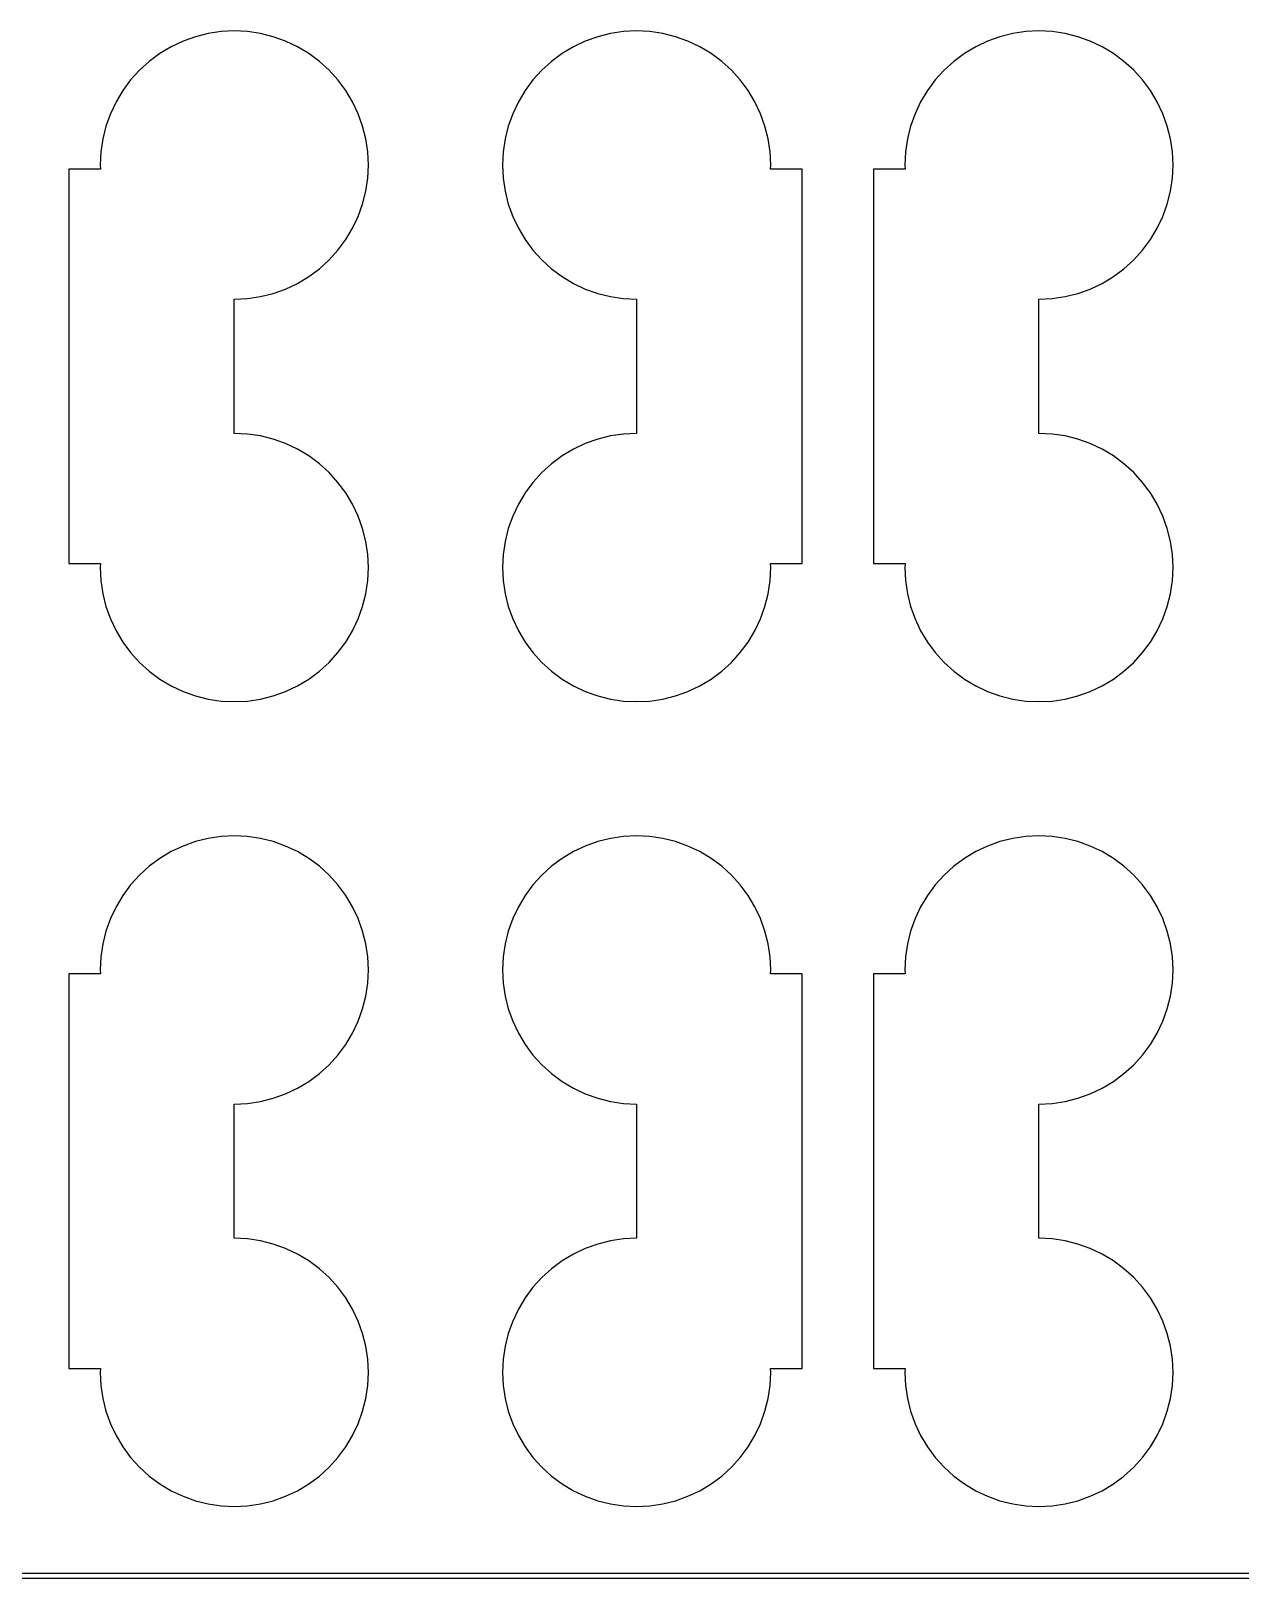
# Model space of a CAD drawing. Extents: x 0 to 54, y 0 to 90.
# Drawn here: x 13.48 to 27, y -0.05 to 17.25 of the extents above; entities that cross this region are included whole.
import ezdxf

# ---------------------------------------------------------------- set-up
doc = ezdxf.new("R2010")
doc.units = 0

msp = doc.modelspace()

# ---------------------------------------------------------------- linework, layer by layer
for p, q in [((15.176, 17.1358), (15.0429, 17.0729)), ((15.3146, 17.1854), (15.176, 17.1358)), ((15.4574, 17.2212), (15.3146, 17.1854)), ((15.603, 17.2428), (15.4574, 17.2212)), ((15.75, 17.25), (15.603, 17.2428)), ((15.897, 17.2428), (15.75, 17.25)), ((16.0426, 17.2212), (15.897, 17.2428)), ((16.1854, 17.1854), (16.0426, 17.2212)), ((16.324, 17.1358), (16.1854, 17.1854)), ((16.4571, 17.0729), (16.324, 17.1358)), ((19.676, 17.1358), (19.5429, 17.0729)), ((19.8146, 17.1854), (19.676, 17.1358)), ((19.9574, 17.2212), (19.8146, 17.1854)), ((20.103, 17.2428), (19.9574, 17.2212)), ((20.25, 17.25), (20.103, 17.2428)), ((20.397, 17.2428), (20.25, 17.25)), ((20.5426, 17.2212), (20.397, 17.2428)), ((20.6854, 17.1854), (20.5426, 17.2212)), ((20.824, 17.1358), (20.6854, 17.1854)), ((20.9571, 17.0729), (20.824, 17.1358)), ((24.176, 17.1358), (24.0429, 17.0729)), ((24.3146, 17.1854), (24.176, 17.1358)), ((24.4574, 17.2212), (24.3146, 17.1854)), ((24.603, 17.2428), (24.4574, 17.2212)), ((24.75, 17.25), (24.603, 17.2428)), ((24.897, 17.2428), (24.75, 17.25)), ((25.0426, 17.2212), (24.897, 17.2428)), ((25.1854, 17.1854), (25.0426, 17.2212)), ((25.324, 17.1358), (25.1854, 17.1854)), ((25.4571, 17.0729), (25.324, 17.1358)), ((14.9166, 16.9972), (14.7984, 16.9095)), ((15.0429, 17.0729), (14.9166, 16.9972)), ((16.5833, 16.9972), (16.4571, 17.0729)), ((16.7016, 16.9095), (16.5833, 16.9972)), ((19.4167, 16.9972), (19.2984, 16.9095)), ((19.5429, 17.0729), (19.4167, 16.9972)), ((21.0834, 16.9972), (20.9571, 17.0729)), ((21.2016, 16.9095), (21.0834, 16.9972)), ((23.9166, 16.9972), (23.7984, 16.9095)), ((24.0429, 17.0729), (23.9166, 16.9972)), ((25.5833, 16.9972), (25.4571, 17.0729)), ((25.7016, 16.9095), (25.5833, 16.9972)), ((14.6893, 16.8107), (14.5905, 16.7016)), ((14.7984, 16.9095), (14.6893, 16.8107)), ((16.8107, 16.8107), (16.7016, 16.9095)), ((16.9095, 16.7016), (16.8107, 16.8107)), ((19.1893, 16.8107), (19.0905, 16.7016)), ((19.2984, 16.9095), (19.1893, 16.8107)), ((21.3107, 16.8107), (21.2016, 16.9095)), ((21.4095, 16.7016), (21.3107, 16.8107)), ((23.6893, 16.8107), (23.5905, 16.7016)), ((23.7984, 16.9095), (23.6893, 16.8107)), ((25.8107, 16.8107), (25.7016, 16.9095)), ((25.9095, 16.7016), (25.8107, 16.8107)), ((14.5905, 16.7016), (14.5028, 16.5833)), ((16.9972, 16.5833), (16.9095, 16.7016)), ((19.0905, 16.7016), (19.0028, 16.5833)), ((21.4972, 16.5833), (21.4095, 16.7016)), ((23.5905, 16.7016), (23.5028, 16.5833)), ((25.9972, 16.5833), (25.9095, 16.7016)), ((14.4271, 16.4571), (14.3642, 16.324)), ((14.5028, 16.5833), (14.4271, 16.4571)), ((17.0729, 16.4571), (16.9972, 16.5833)), ((17.1358, 16.324), (17.0729, 16.4571)), ((18.9271, 16.4571), (18.8642, 16.324)), ((19.0028, 16.5833), (18.9271, 16.4571)), ((21.5729, 16.4571), (21.4972, 16.5833)), ((21.6358, 16.324), (21.5729, 16.4571)), ((23.4271, 16.4571), (23.3642, 16.324)), ((23.5028, 16.5833), (23.4271, 16.4571)), ((26.0729, 16.4571), (25.9972, 16.5833)), ((26.1358, 16.324), (26.0729, 16.4571)), ((14.3642, 16.324), (14.3146, 16.1854)), ((17.1854, 16.1854), (17.1358, 16.324)), ((18.8642, 16.324), (18.8146, 16.1854)), ((21.6854, 16.1854), (21.6358, 16.324)), ((23.3642, 16.324), (23.3146, 16.1854)), ((26.1854, 16.1854), (26.1358, 16.324)), ((14.3146, 16.1854), (14.2788, 16.0426)), ((17.2212, 16.0426), (17.1854, 16.1854)), ((18.8146, 16.1854), (18.7788, 16.0426)), ((21.7212, 16.0426), (21.6854, 16.1854)), ((23.3146, 16.1854), (23.2788, 16.0426)), ((26.2212, 16.0426), (26.1854, 16.1854)), ((14.2788, 16.0426), (14.2572, 15.897)), ((17.2428, 15.897), (17.2212, 16.0426)), ((18.7788, 16.0426), (18.7572, 15.897)), ((21.7428, 15.897), (21.7212, 16.0426)), ((23.2788, 16.0426), (23.2572, 15.897)), ((26.2428, 15.897), (26.2212, 16.0426)), ((14.2572, 15.897), (14.25, 15.75)), ((14.25, 15.75), (14.2522, 15.705)), ((17.25, 15.75), (17.2428, 15.897)), ((17.2428, 15.603), (17.25, 15.75)), ((18.7572, 15.897), (18.75, 15.75)), ((18.75, 15.75), (18.7572, 15.603)), ((21.75, 15.75), (21.7428, 15.897)), ((21.7478, 15.705), (21.75, 15.75)), ((23.2572, 15.897), (23.25, 15.75)), ((23.25, 15.75), (23.2522, 15.705)), ((26.25, 15.75), (26.2428, 15.897)), ((26.2428, 15.603), (26.25, 15.75)), ((14.2522, 15.705), (13.9, 15.705)), ((13.9, 15.705), (13.9, 11.295)), ((17.2212, 15.4574), (17.2428, 15.603)), ((18.7572, 15.603), (18.7788, 15.4574)), ((22.1, 15.705), (21.7478, 15.705)), ((22.1, 11.295), (22.1, 15.705)), ((23.2522, 15.705), (22.9, 15.705)), ((22.9, 15.705), (22.9, 11.295)), ((26.2212, 15.4574), (26.2428, 15.603)), ((17.1854, 15.3146), (17.2212, 15.4574)), ((18.7788, 15.4574), (18.8146, 15.3146)), ((26.1854, 15.3146), (26.2212, 15.4574)), ((17.1358, 15.176), (17.1854, 15.3146)), ((18.8146, 15.3146), (18.8642, 15.176)), ((26.1358, 15.176), (26.1854, 15.3146)), ((17.0729, 15.0429), (17.1358, 15.176)), ((18.8642, 15.176), (18.9271, 15.0429)), ((26.0729, 15.0429), (26.1358, 15.176)), ((16.9095, 14.7984), (16.9972, 14.9166)), ((16.9972, 14.9166), (17.0729, 15.0429)), ((18.9271, 15.0429), (19.0028, 14.9166)), ((19.0028, 14.9166), (19.0905, 14.7984)), ((25.9095, 14.7984), (25.9972, 14.9166)), ((25.9972, 14.9166), (26.0729, 15.0429)), ((16.8107, 14.6893), (16.9095, 14.7984)), ((19.0905, 14.7984), (19.1893, 14.6893)), ((25.8107, 14.6893), (25.9095, 14.7984)), ((16.5833, 14.5028), (16.7016, 14.5905)), ((16.7016, 14.5905), (16.8107, 14.6893)), ((19.1893, 14.6893), (19.2984, 14.5905)), ((19.2984, 14.5905), (19.4167, 14.5028)), ((25.5833, 14.5028), (25.7016, 14.5905)), ((25.7016, 14.5905), (25.8107, 14.6893)), ((16.1854, 14.3146), (16.324, 14.3642)), ((16.324, 14.3642), (16.4571, 14.4271)), ((16.4571, 14.4271), (16.5833, 14.5028)), ((19.4167, 14.5028), (19.5429, 14.4271)), ((19.5429, 14.4271), (19.676, 14.3642)), ((19.676, 14.3642), (19.8146, 14.3146)), ((25.1854, 14.3146), (25.324, 14.3642)), ((25.324, 14.3642), (25.4571, 14.4271)), ((25.4571, 14.4271), (25.5833, 14.5028)), ((15.75, 14.25), (15.897, 14.2572)), ((15.75, 12.75), (15.75, 14.25)), ((15.897, 14.2572), (16.0426, 14.2788)), ((16.0426, 14.2788), (16.1854, 14.3146)), ((19.8146, 14.3146), (19.9574, 14.2788)), ((19.9574, 14.2788), (20.103, 14.2572)), ((20.103, 14.2572), (20.25, 14.25)), ((20.25, 14.25), (20.25, 12.75)), ((24.75, 14.25), (24.897, 14.2572)), ((24.75, 12.75), (24.75, 14.25)), ((24.897, 14.2572), (25.0426, 14.2788)), ((25.0426, 14.2788), (25.1854, 14.3146)), ((15.897, 12.7428), (15.75, 12.75)), ((16.0426, 12.7212), (15.897, 12.7428)), ((16.1854, 12.6854), (16.0426, 12.7212)), ((16.324, 12.6358), (16.1854, 12.6854)), ((16.4571, 12.5729), (16.324, 12.6358)), ((19.676, 12.6358), (19.5429, 12.5729)), ((19.8146, 12.6854), (19.676, 12.6358)), ((19.9574, 12.7212), (19.8146, 12.6854)), ((20.103, 12.7428), (19.9574, 12.7212)), ((20.25, 12.75), (20.103, 12.7428)), ((24.897, 12.7428), (24.75, 12.75)), ((25.0426, 12.7212), (24.897, 12.7428)), ((25.1854, 12.6854), (25.0426, 12.7212)), ((25.324, 12.6358), (25.1854, 12.6854)), ((25.4571, 12.5729), (25.324, 12.6358)), ((16.5833, 12.4972), (16.4571, 12.5729)), ((16.7016, 12.4095), (16.5833, 12.4972)), ((19.4167, 12.4972), (19.2984, 12.4095)), ((19.5429, 12.5729), (19.4167, 12.4972)), ((25.5833, 12.4972), (25.4571, 12.5729)), ((25.7016, 12.4095), (25.5833, 12.4972)), ((16.8107, 12.3107), (16.7016, 12.4095)), ((16.9095, 12.2016), (16.8107, 12.3107)), ((19.1893, 12.3107), (19.0905, 12.2016)), ((19.2984, 12.4095), (19.1893, 12.3107)), ((25.8107, 12.3107), (25.7016, 12.4095)), ((25.9095, 12.2016), (25.8107, 12.3107)), ((16.9972, 12.0834), (16.9095, 12.2016)), ((19.0905, 12.2016), (19.0028, 12.0834)), ((25.9972, 12.0834), (25.9095, 12.2016)), ((17.0729, 11.9571), (16.9972, 12.0834)), ((17.1358, 11.824), (17.0729, 11.9571)), ((18.9271, 11.9571), (18.8642, 11.824)), ((19.0028, 12.0834), (18.9271, 11.9571)), ((26.0729, 11.9571), (25.9972, 12.0834)), ((26.1358, 11.824), (26.0729, 11.9571)), ((17.1854, 11.6854), (17.1358, 11.824)), ((18.8642, 11.824), (18.8146, 11.6854)), ((26.1854, 11.6854), (26.1358, 11.824)), ((17.2212, 11.5426), (17.1854, 11.6854)), ((18.8146, 11.6854), (18.7788, 11.5426)), ((26.2212, 11.5426), (26.1854, 11.6854)), ((17.2428, 11.397), (17.2212, 11.5426)), ((18.7788, 11.5426), (18.7572, 11.397)), ((26.2428, 11.397), (26.2212, 11.5426)), ((13.9, 11.295), (14.2522, 11.295)), ((14.2522, 11.295), (14.25, 11.25)), ((14.25, 11.25), (14.2572, 11.103)), ((17.25, 11.25), (17.2428, 11.397)), ((17.2428, 11.103), (17.25, 11.25)), ((18.7572, 11.397), (18.75, 11.25)), ((18.75, 11.25), (18.7572, 11.103)), ((21.7428, 11.103), (21.75, 11.25)), ((21.75, 11.25), (21.7478, 11.295)), ((21.7478, 11.295), (22.1, 11.295)), ((22.9, 11.295), (23.2522, 11.295)), ((23.2522, 11.295), (23.25, 11.25)), ((23.25, 11.25), (23.2572, 11.103)), ((26.25, 11.25), (26.2428, 11.397)), ((26.2428, 11.103), (26.25, 11.25)), ((14.2572, 11.103), (14.2788, 10.9574)), ((17.2212, 10.9574), (17.2428, 11.103)), ((18.7572, 11.103), (18.7788, 10.9574)), ((21.7212, 10.9574), (21.7428, 11.103)), ((23.2572, 11.103), (23.2788, 10.9574)), ((26.2212, 10.9574), (26.2428, 11.103)), ((14.2788, 10.9574), (14.3146, 10.8146)), ((17.1854, 10.8146), (17.2212, 10.9574)), ((18.7788, 10.9574), (18.8146, 10.8146)), ((21.6854, 10.8146), (21.7212, 10.9574)), ((23.2788, 10.9574), (23.3146, 10.8146)), ((26.1854, 10.8146), (26.2212, 10.9574)), ((14.3146, 10.8146), (14.3642, 10.676)), ((17.1358, 10.676), (17.1854, 10.8146)), ((18.8146, 10.8146), (18.8642, 10.676)), ((21.6358, 10.676), (21.6854, 10.8146)), ((23.3146, 10.8146), (23.3642, 10.676)), ((26.1358, 10.676), (26.1854, 10.8146)), ((14.3642, 10.676), (14.4271, 10.5429)), ((17.0729, 10.5429), (17.1358, 10.676)), ((18.8642, 10.676), (18.9271, 10.5429)), ((21.5729, 10.5429), (21.6358, 10.676)), ((23.3642, 10.676), (23.4271, 10.5429)), ((26.0729, 10.5429), (26.1358, 10.676)), ((14.4271, 10.5429), (14.5028, 10.4167)), ((14.5028, 10.4167), (14.5905, 10.2984)), ((16.9095, 10.2984), (16.9972, 10.4167)), ((16.9972, 10.4167), (17.0729, 10.5429)), ((18.9271, 10.5429), (19.0028, 10.4167)), ((19.0028, 10.4167), (19.0905, 10.2984)), ((21.4095, 10.2984), (21.4972, 10.4167)), ((21.4972, 10.4167), (21.5729, 10.5429)), ((23.4271, 10.5429), (23.5028, 10.4167)), ((23.5028, 10.4167), (23.5905, 10.2984)), ((25.9095, 10.2984), (25.9972, 10.4167)), ((25.9972, 10.4167), (26.0729, 10.5429)), ((14.5905, 10.2984), (14.6893, 10.1893)), ((16.8107, 10.1893), (16.9095, 10.2984)), ((19.0905, 10.2984), (19.1893, 10.1893)), ((21.3107, 10.1893), (21.4095, 10.2984)), ((23.5905, 10.2984), (23.6893, 10.1893)), ((25.8107, 10.1893), (25.9095, 10.2984)), ((14.6893, 10.1893), (14.7984, 10.0905)), ((14.7984, 10.0905), (14.9166, 10.0028)), ((16.5833, 10.0028), (16.7016, 10.0905)), ((16.7016, 10.0905), (16.8107, 10.1893)), ((19.1893, 10.1893), (19.2984, 10.0905)), ((19.2984, 10.0905), (19.4167, 10.0028)), ((21.0834, 10.0028), (21.2016, 10.0905)), ((21.2016, 10.0905), (21.3107, 10.1893)), ((23.6893, 10.1893), (23.7984, 10.0905)), ((23.7984, 10.0905), (23.9166, 10.0028)), ((25.5833, 10.0028), (25.7016, 10.0905)), ((25.7016, 10.0905), (25.8107, 10.1893)), ((14.9166, 10.0028), (15.0429, 9.92712)), ((15.0429, 9.92712), (15.176, 9.86418)), ((15.176, 9.86418), (15.3146, 9.81459)), ((16.1854, 9.81459), (16.324, 9.86418)), ((16.324, 9.86418), (16.4571, 9.92712)), ((16.4571, 9.92712), (16.5833, 10.0028)), ((19.4167, 10.0028), (19.5429, 9.92712)), ((19.5429, 9.92712), (19.676, 9.86418)), ((19.676, 9.86418), (19.8146, 9.81459)), ((20.6854, 9.81459), (20.824, 9.86418)), ((20.824, 9.86418), (20.9571, 9.92712)), ((20.9571, 9.92712), (21.0834, 10.0028)), ((23.9166, 10.0028), (24.0429, 9.92712)), ((24.0429, 9.92712), (24.176, 9.86418)), ((24.176, 9.86418), (24.3146, 9.81459)), ((25.1854, 9.81459), (25.324, 9.86418)), ((25.324, 9.86418), (25.4571, 9.92712)), ((25.4571, 9.92712), (25.5833, 10.0028)), ((15.3146, 9.81459), (15.4574, 9.77882)), ((15.4574, 9.77882), (15.603, 9.75723)), ((15.603, 9.75723), (15.75, 9.75)), ((15.75, 9.75), (15.897, 9.75723)), ((15.897, 9.75723), (16.0426, 9.77882)), ((16.0426, 9.77882), (16.1854, 9.81459)), ((19.8146, 9.81459), (19.9574, 9.77882)), ((19.9574, 9.77882), (20.103, 9.75723)), ((20.103, 9.75723), (20.25, 9.75)), ((20.25, 9.75), (20.397, 9.75723)), ((20.397, 9.75723), (20.5426, 9.77882)), ((20.5426, 9.77882), (20.6854, 9.81459)), ((24.3146, 9.81459), (24.4574, 9.77882)), ((24.4574, 9.77882), (24.603, 9.75723)), ((24.603, 9.75723), (24.75, 9.75)), ((24.75, 9.75), (24.897, 9.75723)), ((24.897, 9.75723), (25.0426, 9.77882)), ((25.0426, 9.77882), (25.1854, 9.81459)), ((15.176, 8.13582), (15.0429, 8.07288)), ((15.3146, 8.18541), (15.176, 8.13582)), ((15.4574, 8.22118), (15.3146, 8.18541)), ((15.603, 8.24277), (15.4574, 8.22118)), ((15.75, 8.25), (15.603, 8.24277)), ((15.897, 8.24277), (15.75, 8.25)), ((16.0426, 8.22118), (15.897, 8.24277)), ((16.1854, 8.18541), (16.0426, 8.22118)), ((16.324, 8.13582), (16.1854, 8.18541)), ((16.4571, 8.07288), (16.324, 8.13582)), ((19.676, 8.13582), (19.5429, 8.07288)), ((19.8146, 8.18541), (19.676, 8.13582)), ((19.9574, 8.22118), (19.8146, 8.18541)), ((20.103, 8.24277), (19.9574, 8.22118)), ((20.25, 8.25), (20.103, 8.24277)), ((20.397, 8.24277), (20.25, 8.25)), ((20.5426, 8.22118), (20.397, 8.24277)), ((20.6854, 8.18541), (20.5426, 8.22118)), ((20.824, 8.13582), (20.6854, 8.18541)), ((20.9571, 8.07288), (20.824, 8.13582)), ((24.176, 8.13582), (24.0429, 8.07288)), ((24.3146, 8.18541), (24.176, 8.13582)), ((24.4574, 8.22118), (24.3146, 8.18541)), ((24.603, 8.24277), (24.4574, 8.22118)), ((24.75, 8.25), (24.603, 8.24277)), ((24.897, 8.24277), (24.75, 8.25)), ((25.0426, 8.22118), (24.897, 8.24277)), ((25.1854, 8.18541), (25.0426, 8.22118)), ((25.324, 8.13582), (25.1854, 8.18541)), ((25.4571, 8.07288), (25.324, 8.13582)), ((14.9166, 7.99719), (14.7984, 7.90952)), ((15.0429, 8.07288), (14.9166, 7.99719)), ((16.5833, 7.99719), (16.4571, 8.07288)), ((16.7016, 7.90952), (16.5833, 7.99719)), ((19.4167, 7.99719), (19.2984, 7.90952)), ((19.5429, 8.07288), (19.4167, 7.99719)), ((21.0834, 7.99719), (20.9571, 8.07288)), ((21.2016, 7.90952), (21.0834, 7.99719)), ((23.9166, 7.99719), (23.7984, 7.90952)), ((24.0429, 8.07288), (23.9166, 7.99719)), ((25.5833, 7.99719), (25.4571, 8.07288)), ((25.7016, 7.90952), (25.5833, 7.99719)), ((14.6893, 7.81065), (14.5905, 7.70158)), ((14.7984, 7.90952), (14.6893, 7.81065)), ((16.8107, 7.81065), (16.7016, 7.90952)), ((16.9095, 7.70158), (16.8107, 7.81065)), ((19.1893, 7.81065), (19.0905, 7.70158)), ((19.2984, 7.90952), (19.1893, 7.81065)), ((21.3107, 7.81065), (21.2016, 7.90952)), ((21.4095, 7.70158), (21.3107, 7.81065)), ((23.6893, 7.81065), (23.5905, 7.70158)), ((23.7984, 7.90952), (23.6893, 7.81065)), ((25.8107, 7.81065), (25.7016, 7.90952)), ((25.9095, 7.70158), (25.8107, 7.81065)), ((14.5905, 7.70158), (14.5028, 7.58334)), ((16.9972, 7.58334), (16.9095, 7.70158)), ((19.0905, 7.70158), (19.0028, 7.58334)), ((21.4972, 7.58334), (21.4095, 7.70158)), ((23.5905, 7.70158), (23.5028, 7.58334)), ((25.9972, 7.58334), (25.9095, 7.70158)), ((14.4271, 7.45709), (14.3642, 7.32402)), ((14.5028, 7.58334), (14.4271, 7.45709)), ((17.0729, 7.45709), (16.9972, 7.58334)), ((17.1358, 7.32402), (17.0729, 7.45709)), ((18.9271, 7.45709), (18.8642, 7.32402)), ((19.0028, 7.58334), (18.9271, 7.45709)), ((21.5729, 7.45709), (21.4972, 7.58334)), ((21.6358, 7.32402), (21.5729, 7.45709)), ((23.4271, 7.45709), (23.3642, 7.32402)), ((23.5028, 7.58334), (23.4271, 7.45709)), ((26.0729, 7.45709), (25.9972, 7.58334)), ((26.1358, 7.32402), (26.0729, 7.45709)), ((14.3642, 7.32402), (14.3146, 7.18542)), ((17.1854, 7.18542), (17.1358, 7.32402)), ((18.8642, 7.32402), (18.8146, 7.18542)), ((21.6854, 7.18542), (21.6358, 7.32402)), ((23.3642, 7.32402), (23.3146, 7.18542)), ((26.1854, 7.18542), (26.1358, 7.32402)), ((14.3146, 7.18542), (14.2788, 7.04263)), ((17.2212, 7.04263), (17.1854, 7.18542)), ((18.8146, 7.18542), (18.7788, 7.04263)), ((21.7212, 7.04263), (21.6854, 7.18542)), ((23.3146, 7.18542), (23.2788, 7.04263)), ((26.2212, 7.04263), (26.1854, 7.18542)), ((14.2788, 7.04263), (14.2572, 6.89702)), ((17.2428, 6.89702), (17.2212, 7.04263)), ((18.7788, 7.04263), (18.7572, 6.89702)), ((21.7428, 6.89702), (21.7212, 7.04263)), ((23.2788, 7.04263), (23.2572, 6.89702)), ((26.2428, 6.89702), (26.2212, 7.04263)), ((14.2572, 6.89702), (14.25, 6.75)), ((14.25, 6.75), (14.2522, 6.70499)), ((17.25, 6.75), (17.2428, 6.89702)), ((17.2428, 6.60297), (17.25, 6.75)), ((18.7572, 6.89702), (18.75, 6.75)), ((18.75, 6.75), (18.7572, 6.60297)), ((21.75, 6.75), (21.7428, 6.89702)), ((21.7478, 6.70499), (21.75, 6.75)), ((23.2572, 6.89702), (23.25, 6.75)), ((23.25, 6.75), (23.2522, 6.70499)), ((26.25, 6.75), (26.2428, 6.89702)), ((26.2428, 6.60297), (26.25, 6.75)), ((14.2522, 6.70499), (13.9, 6.70499)), ((13.9, 6.70499), (13.9, 2.29501)), ((17.2212, 6.45735), (17.2428, 6.60297)), ((18.7572, 6.60297), (18.7788, 6.45735)), ((22.1, 6.70499), (21.7478, 6.70499)), ((22.1, 2.29501), (22.1, 6.70499)), ((23.2522, 6.70499), (22.9, 6.70499)), ((22.9, 6.70499), (22.9, 2.29501)), ((26.2212, 6.45735), (26.2428, 6.60297)), ((17.1854, 6.31456), (17.2212, 6.45735)), ((18.7788, 6.45735), (18.8146, 6.31456)), ((26.1854, 6.31456), (26.2212, 6.45735)), ((17.1358, 6.17596), (17.1854, 6.31456)), ((18.8146, 6.31456), (18.8642, 6.17596)), ((26.1358, 6.17596), (26.1854, 6.31456)), ((17.0729, 6.04289), (17.1358, 6.17596)), ((18.8642, 6.17596), (18.9271, 6.04289)), ((26.0729, 6.04289), (26.1358, 6.17596)), ((16.9095, 5.7984), (16.9972, 5.91664)), ((16.9972, 5.91664), (17.0729, 6.04289)), ((18.9271, 6.04289), (19.0028, 5.91664)), ((19.0028, 5.91664), (19.0905, 5.7984)), ((25.9095, 5.7984), (25.9972, 5.91664)), ((25.9972, 5.91664), (26.0729, 6.04289)), ((16.8107, 5.68933), (16.9095, 5.7984)), ((19.0905, 5.7984), (19.1893, 5.68933)), ((25.8107, 5.68933), (25.9095, 5.7984)), ((16.5833, 5.50279), (16.7016, 5.59047)), ((16.7016, 5.59047), (16.8107, 5.68933)), ((19.1893, 5.68933), (19.2984, 5.59047)), ((19.2984, 5.59047), (19.4167, 5.50279)), ((25.5833, 5.50279), (25.7016, 5.59047)), ((25.7016, 5.59047), (25.8107, 5.68933)), ((16.1854, 5.31458), (16.324, 5.36417)), ((16.324, 5.36417), (16.4571, 5.42711)), ((16.4571, 5.42711), (16.5833, 5.50279)), ((19.4167, 5.50279), (19.5429, 5.42711)), ((19.5429, 5.42711), (19.676, 5.36417)), ((19.676, 5.36417), (19.8146, 5.31458)), ((25.1854, 5.31458), (25.324, 5.36417)), ((25.324, 5.36417), (25.4571, 5.42711)), ((25.4571, 5.42711), (25.5833, 5.50279)), ((15.75, 5.25), (15.897, 5.25722)), ((15.75, 3.75), (15.75, 5.25)), ((15.897, 5.25722), (16.0426, 5.27881)), ((16.0426, 5.27881), (16.1854, 5.31458)), ((19.8146, 5.31458), (19.9574, 5.27881)), ((19.9574, 5.27881), (20.103, 5.25722)), ((20.103, 5.25722), (20.25, 5.25)), ((20.25, 5.25), (20.25, 3.75)), ((24.75, 5.25), (24.897, 5.25722)), ((24.75, 3.75), (24.75, 5.25)), ((24.897, 5.25722), (25.0426, 5.27881)), ((25.0426, 5.27881), (25.1854, 5.31458)), ((15.897, 3.74278), (15.75, 3.75)), ((16.0426, 3.72119), (15.897, 3.74278)), ((16.1854, 3.68542), (16.0426, 3.72119)), ((16.324, 3.63583), (16.1854, 3.68542)), ((16.4571, 3.57289), (16.324, 3.63583)), ((19.676, 3.63583), (19.5429, 3.57289)), ((19.8146, 3.68542), (19.676, 3.63583)), ((19.9574, 3.72119), (19.8146, 3.68542)), ((20.103, 3.74278), (19.9574, 3.72119)), ((20.25, 3.75), (20.103, 3.74278)), ((24.897, 3.74278), (24.75, 3.75)), ((25.0426, 3.72119), (24.897, 3.74278)), ((25.1854, 3.68542), (25.0426, 3.72119)), ((25.324, 3.63583), (25.1854, 3.68542)), ((25.4571, 3.57289), (25.324, 3.63583)), ((16.5833, 3.49721), (16.4571, 3.57289)), ((16.7016, 3.40953), (16.5833, 3.49721)), ((19.4167, 3.49721), (19.2984, 3.40953)), ((19.5429, 3.57289), (19.4167, 3.49721)), ((25.5833, 3.49721), (25.4571, 3.57289)), ((25.7016, 3.40953), (25.5833, 3.49721)), ((16.8107, 3.31067), (16.7016, 3.40953)), ((16.9095, 3.2016), (16.8107, 3.31067)), ((19.1893, 3.31067), (19.0905, 3.2016)), ((19.2984, 3.40953), (19.1893, 3.31067)), ((25.8107, 3.31067), (25.7016, 3.40953)), ((25.9095, 3.2016), (25.8107, 3.31067)), ((16.9972, 3.08336), (16.9095, 3.2016)), ((19.0905, 3.2016), (19.0028, 3.08336)), ((25.9972, 3.08336), (25.9095, 3.2016)), ((17.0729, 2.95711), (16.9972, 3.08336)), ((17.1358, 2.82404), (17.0729, 2.95711)), ((18.9271, 2.95711), (18.8642, 2.82404)), ((19.0028, 3.08336), (18.9271, 2.95711)), ((26.0729, 2.95711), (25.9972, 3.08336)), ((26.1358, 2.82404), (26.0729, 2.95711)), ((17.1854, 2.68544), (17.1358, 2.82404)), ((18.8642, 2.82404), (18.8146, 2.68544)), ((26.1854, 2.68544), (26.1358, 2.82404)), ((17.2212, 2.54265), (17.1854, 2.68544)), ((18.8146, 2.68544), (18.7788, 2.54265)), ((26.2212, 2.54265), (26.1854, 2.68544)), ((17.2428, 2.39703), (17.2212, 2.54265)), ((18.7788, 2.54265), (18.7572, 2.39703)), ((26.2428, 2.39703), (26.2212, 2.54265)), ((13.9, 2.29501), (14.2522, 2.29501)), ((14.2522, 2.29501), (14.25, 2.25)), ((14.25, 2.25), (14.2572, 2.10298)), ((17.25, 2.25), (17.2428, 2.39703)), ((17.2428, 2.10298), (17.25, 2.25)), ((18.7572, 2.39703), (18.75, 2.25)), ((18.75, 2.25), (18.7572, 2.10298)), ((21.7428, 2.10298), (21.75, 2.25)), ((21.75, 2.25), (21.7478, 2.29501)), ((21.7478, 2.29501), (22.1, 2.29501)), ((22.9, 2.29501), (23.2522, 2.29501)), ((23.2522, 2.29501), (23.25, 2.25)), ((23.25, 2.25), (23.2572, 2.10298)), ((26.25, 2.25), (26.2428, 2.39703)), ((26.2428, 2.10298), (26.25, 2.25)), ((14.2572, 2.10298), (14.2788, 1.95737)), ((17.2212, 1.95737), (17.2428, 2.10298)), ((18.7572, 2.10298), (18.7788, 1.95737)), ((21.7212, 1.95737), (21.7428, 2.10298)), ((23.2572, 2.10298), (23.2788, 1.95737)), ((26.2212, 1.95737), (26.2428, 2.10298)), ((14.2788, 1.95737), (14.3146, 1.81458)), ((17.1854, 1.81458), (17.2212, 1.95737)), ((18.7788, 1.95737), (18.8146, 1.81458)), ((21.6854, 1.81458), (21.7212, 1.95737)), ((23.2788, 1.95737), (23.3146, 1.81458)), ((26.1854, 1.81458), (26.2212, 1.95737)), ((14.3146, 1.81458), (14.3642, 1.67598)), ((17.1358, 1.67598), (17.1854, 1.81458)), ((18.8146, 1.81458), (18.8642, 1.67598)), ((21.6358, 1.67598), (21.6854, 1.81458)), ((23.3146, 1.81458), (23.3642, 1.67598)), ((26.1358, 1.67598), (26.1854, 1.81458)), ((14.3642, 1.67598), (14.4271, 1.54291)), ((17.0729, 1.54291), (17.1358, 1.67598)), ((18.8642, 1.67598), (18.9271, 1.54291)), ((21.5729, 1.54291), (21.6358, 1.67598)), ((23.3642, 1.67598), (23.4271, 1.54291)), ((26.0729, 1.54291), (26.1358, 1.67598)), ((14.4271, 1.54291), (14.5028, 1.41666)), ((14.5028, 1.41666), (14.5905, 1.29842)), ((16.9095, 1.29842), (16.9972, 1.41666)), ((16.9972, 1.41666), (17.0729, 1.54291)), ((18.9271, 1.54291), (19.0028, 1.41666)), ((19.0028, 1.41666), (19.0905, 1.29842)), ((21.4095, 1.29842), (21.4972, 1.41666)), ((21.4972, 1.41666), (21.5729, 1.54291)), ((23.4271, 1.54291), (23.5028, 1.41666)), ((23.5028, 1.41666), (23.5905, 1.29842)), ((25.9095, 1.29842), (25.9972, 1.41666)), ((25.9972, 1.41666), (26.0729, 1.54291)), ((14.5905, 1.29842), (14.6893, 1.18935)), ((16.8107, 1.18935), (16.9095, 1.29842)), ((19.0905, 1.29842), (19.1893, 1.18935)), ((21.3107, 1.18935), (21.4095, 1.29842)), ((23.5905, 1.29842), (23.6893, 1.18935)), ((25.8107, 1.18935), (25.9095, 1.29842)), ((14.6893, 1.18935), (14.7984, 1.09048)), ((14.7984, 1.09048), (14.9166, 1.00281)), ((16.5833, 1.00281), (16.7016, 1.09048)), ((16.7016, 1.09048), (16.8107, 1.18935)), ((19.1893, 1.18935), (19.2984, 1.09048)), ((19.2984, 1.09048), (19.4167, 1.00281)), ((21.0834, 1.00281), (21.2016, 1.09048)), ((21.2016, 1.09048), (21.3107, 1.18935)), ((23.6893, 1.18935), (23.7984, 1.09048)), ((23.7984, 1.09048), (23.9166, 1.00281)), ((25.5833, 1.00281), (25.7016, 1.09048)), ((25.7016, 1.09048), (25.8107, 1.18935)), ((14.9166, 1.00281), (15.0429, 0.92712)), ((15.0429, 0.92712), (15.176, 0.86418)), ((16.324, 0.86418), (16.4571, 0.92712)), ((16.4571, 0.92712), (16.5833, 1.00281)), ((19.4167, 1.00281), (19.5429, 0.92712)), ((19.5429, 0.92712), (19.676, 0.86418)), ((20.824, 0.86418), (20.9571, 0.92712)), ((20.9571, 0.92712), (21.0834, 1.00281)), ((23.9166, 1.00281), (24.0429, 0.92712)), ((24.0429, 0.92712), (24.176, 0.86418)), ((25.324, 0.86418), (25.4571, 0.92712)), ((25.4571, 0.92712), (25.5833, 1.00281)), ((15.176, 0.86418), (15.3146, 0.81459)), ((15.3146, 0.81459), (15.4574, 0.77882)), ((15.4574, 0.77882), (15.603, 0.75723)), ((15.603, 0.75723), (15.75, 0.75)), ((15.75, 0.75), (15.897, 0.75723)), ((15.897, 0.75723), (16.0426, 0.77882)), ((16.0426, 0.77882), (16.1854, 0.81459)), ((16.1854, 0.81459), (16.324, 0.86418)), ((19.676, 0.86418), (19.8146, 0.81459)), ((19.8146, 0.81459), (19.9574, 0.77882)), ((19.9574, 0.77882), (20.103, 0.75723)), ((20.103, 0.75723), (20.25, 0.75)), ((20.25, 0.75), (20.397, 0.75723)), ((20.397, 0.75723), (20.5426, 0.77882)), ((20.5426, 0.77882), (20.6854, 0.81459)), ((20.6854, 0.81459), (20.824, 0.86418)), ((24.176, 0.86418), (24.3146, 0.81459)), ((24.3146, 0.81459), (24.4574, 0.77882)), ((24.4574, 0.77882), (24.603, 0.75723)), ((24.603, 0.75723), (24.75, 0.75)), ((24.75, 0.75), (24.897, 0.75723)), ((24.897, 0.75723), (25.0426, 0.77882)), ((25.0426, 0.77882), (25.1854, 0.81459)), ((25.1854, 0.81459), (25.324, 0.86418)), ((54, 0), (0, 0)), ((-0.04999, -0.04999), (54.05, -0.04999))]:
    msp.add_line(p, q)

doc.saveas('drawing.dxf')
